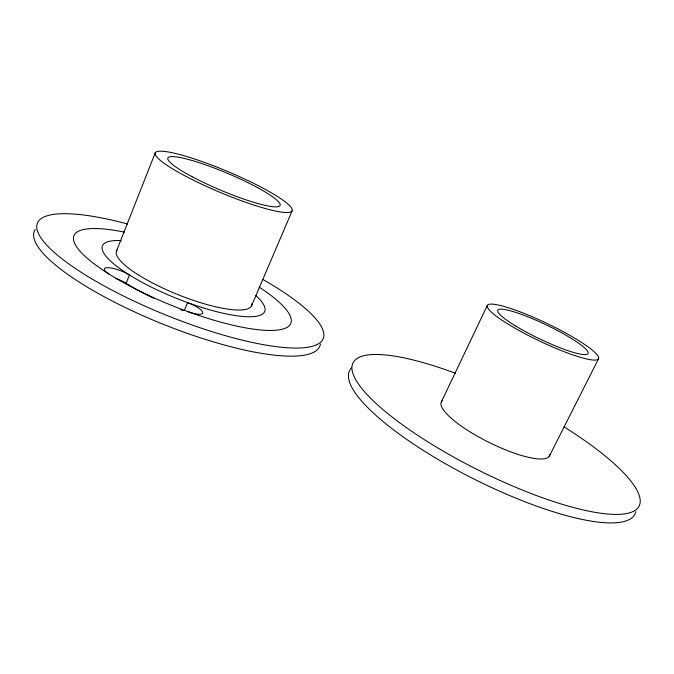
<?xml version="1.0" encoding="UTF-8"?>
<svg xmlns="http://www.w3.org/2000/svg" width="674" height="674" viewBox="0 0 674 674"><rect width="100%" height="100%" fill="white"/><g stroke="black" fill="none" stroke-linecap="round" stroke-linejoin="round"><path stroke-width="1.01" d="M116.543 250.922L155.222 152.922M140.023 291.353A87.384 21.534 22 0 1 126.114 283.299L129.433 274.992A15.974 4.061 21 0 0 108.32 267.696A15.974 4.061 21 0 0 108.977 274.04M184.507 309.981L187.557 302.601A15.873 4.154 22 0 1 202.739 312.576A15.873 4.154 22 0 1 188.45 311.843M251.545 305.811L292.154 210.768A74.325 11.096 22.9 0 0 193.548 158.66A74.325 11.096 22.9 0 0 185.375 176.066A74.325 11.096 22.9 0 0 292.154 210.768M441.36 401.923L487.344 305.381M549.285 456.281L598.402 359.031A61.679 9.529 25.6 0 0 520.193 311.885A61.679 9.529 25.6 0 0 510.218 325.399A61.679 9.529 25.6 0 0 598.402 359.031M320.411 344.06A153.866 38.132 21.9 0 1 163.15 324.245A153.866 38.132 21.9 0 1 35.318 229.497M183.168 310.554A87.384 21.534 22 0 1 180.303 309.492M153.967 298.371A87.384 21.534 22 0 1 150.369 296.644M149.476 296.206A87.384 21.534 22 0 1 145.972 294.454M145.104 294.016A87.384 21.534 22 0 1 140.858 291.8M115.524 278.379A15.949 4.179 20.9 0 1 126.114 283.299M262.801 279.415A154.11 37.07 22 0 1 279.668 347.068A154.11 37.07 22 0 1 59.438 256.794A154.11 37.07 22 0 1 127.647 224.012M251.907 303.527A72.868 17.414 22 0 1 179.191 295.128A72.868 17.414 22 0 1 117.141 249.928M563.995 426.844A159.974 39.833 26.6 0 1 601.132 513.285A159.974 39.833 26.6 0 1 373.303 400.862A159.974 39.833 26.6 0 1 455.413 373.261M635.809 511.709A159.704 40.962 26.7 0 1 476.821 480.452A159.704 40.962 26.7 0 1 349.873 370.068M350.354 369.327A159.704 40.962 26.7 0 1 351.508 367.953M549.883 454.377A60.433 14.929 26.5 0 1 488.077 441.942A60.433 14.929 26.5 0 1 442.675 400.423M259.136 287.116A116.964 28.038 22 0 1 253.601 329.156A116.964 28.038 22 0 1 94.748 264.309A116.964 28.038 22 0 1 124.446 232.134M255.977 295.667A87.519 20.936 22 0 1 230.247 314.707A87.519 20.936 22 0 1 123.46 271.117A87.519 20.936 22 0 1 121.118 240.61M192.082 176.698A60.904 9.082 22.9 0 0 280.055 205.519A60.904 9.082 22.9 0 0 199.883 162.914A60.904 9.082 22.9 0 0 192.082 176.698M515.989 326.224A50.087 7.734 25.6 0 0 587.905 353.816A50.087 7.734 25.6 0 0 524.852 315.634A50.087 7.734 25.6 0 0 515.989 326.224"/></g></svg>
